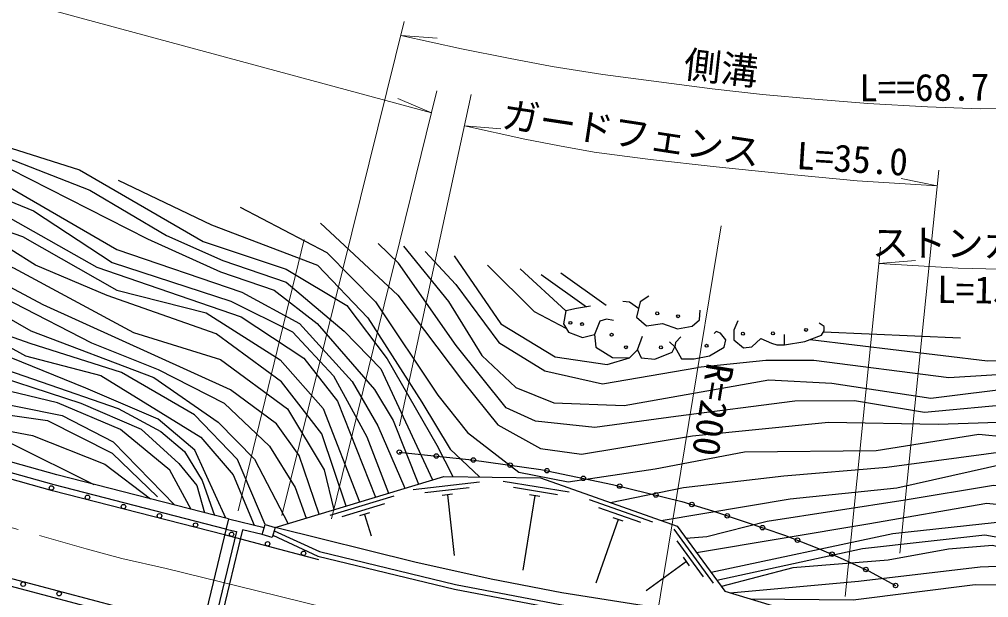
# Model space of a CAD drawing. Units: millimetres at full size, sheet at 1:1000; details may follow other scales. Extents: x 40000 to 680000, y 20000 to 380000.
# Drawn here: x 480910 to 546034, y 280412 to 319298 of the extents above; entities that cross this region are included whole.
import ezdxf
from ezdxf.enums import TextEntityAlignment as Align

# ---------------------------------------------------------------- set-up
doc = ezdxf.new("R2010")
doc.units = ezdxf.units.MM
doc.header["$LTSCALE"] = 1000
doc.linetypes.add('CHAIN', pattern=[18.5, 12, -1.5, 3.5, -1.5])
for name, color, linetype, lineweight in [('M-BGD', 7, 'Continuous', 25), ('M-BMK', 2, 'CHAIN', 13), ('M-STR-HTXT', 7, 'Continuous', 13), ('M-STR-STR1', 1, 'Continuous', 25)]:
    doc.layers.add(name, color=color, linetype=linetype, lineweight=lineweight)
doc.styles.add('ＭＳ ゴシック', font='')
doc.styles.get('ＭＳ ゴシック').set_extended_font_data('MS Gothic')

msp = doc.modelspace()

# ---------------------------------------------------------------- linework, layer by layer
at = {"layer": 'M-BGD'}
for p, q in [((514569, 302517), (517630, 299694)), ((517286, 302261), (520337, 300077)), ((515967, 302143), (519007, 299963)), ((534934, 298280), (544149, 297872)), ((511835, 288173), (507363, 287667)), ((517850, 287513), (513407, 288226)), ((506081, 287234), (501775, 285925)), ((511123, 287790), (508142, 287453)), ((510014, 287363), (509318, 287284)), ((509666, 287324), (510128, 283234)), ((517062, 287335), (514100, 287811)), ((515534, 287277), (514728, 282263)), ((515879, 287222), (515188, 287333)), ((505450, 286729), (502580, 285856)), ((523469, 285488), (519225, 286983)), ((504437, 286107), (503768, 285904)), ((504102, 286006), (504539, 284570)), ((522662, 285455), (519833, 286451)), ((494954, 285706), (497368, 285122)), ((521148, 285670), (519638, 281384)), ((521478, 285554), (520818, 285786)), ((495492, 284855), (493577, 276934)), ((495901, 284976), (493934, 276839)), ((501036, 282964), (494695, 284636)), ((494789, 285025), (495492, 284855)), ((497227, 284656), (495901, 284976)), ((527550, 281375), (524901, 285012)), ((526866, 281804), (525100, 284229)), ((525740, 282840), (523020, 280858)), ((525947, 282557), (525534, 283123))]:
    msp.add_line(p, q, dxfattribs=at)
for points in [[(428326, 312143), (431597, 312358), (442688, 316115), (448085, 317311), (452622, 317592), (457522, 316289), (463081, 314447), (467111, 313542), (471569, 313413), (484947, 309185), (493256, 304357), (498847, 302505), (502903, 300061), (505633, 296466), (508957, 290657), (510026, 288557)], [(429775, 311268), (434234, 312072), (442440, 314892), (447432, 316305), (452661, 316598), (455985, 315824), (461062, 313621), (467512, 312607), (473916, 311626), (480097, 309976), (485633, 307814), (490799, 304758), (494574, 303076), (498831, 301616), (502728, 298340), (505194, 295793), (508676, 288336)], [(431258, 310373), (437661, 312057), (446615, 315510), (449347, 315749), (461485, 312707), (480269, 309247), (489522, 304535), (494418, 302313), (498033, 301094), (500922, 298853), (504772, 294415), (506029, 292315), (507731, 288049)], [(432667, 309490), (443089, 312593), (448833, 314285), (459022, 312377), (471999, 309544), (479610, 308368), (487463, 303819), (495857, 300952), (499721, 298841), (503260, 294957), (504984, 291963), (506819, 287772)], [(433589, 308895), (439308, 310555), (444978, 312534), (450327, 313103), (456372, 312485), (466801, 309712), (470248, 309043), (478072, 307979), (481867, 306417), (487141, 302952), (495121, 300347), (499256, 298293), (502008, 295319), (504263, 291232), (505704, 287433)], [(434651, 307981), (442062, 309952), (446888, 311916), (452859, 311916), (476332, 306790), (480288, 305920), (486112, 302636), (495820, 299299), (500028, 296511), (502296, 293621), (504832, 287168)], [(435345, 307323), (441120, 308796), (446297, 310655), (452058, 310879), (468426, 307834), (475989, 306466), (481122, 304697), (487465, 301090), (493458, 299562), (498434, 296404), (501327, 293131), (503766, 286844)], [(502862, 286569), (501227, 291435), (498516, 294922), (494122, 298155), (486809, 300735), (481989, 302764), (478708, 304831), (475147, 305773), (452441, 309896), (447603, 309720), (441134, 307489), (439320, 306730), (436410, 306314)], [(437357, 305416), (444438, 307647), (448148, 308394), (455485, 308045), (465971, 306225), (476266, 304160), (480524, 302600), (488582, 298232), (494421, 296429), (498930, 293106), (501387, 289006), (502039, 286319)], [(487549, 308496), (493816, 305489), (500930, 302765), (504315, 299226), (507950, 293557), (509857, 290386), (511826, 288528)], [(501056, 286020), (499705, 289961), (498183, 292098), (495086, 294388), (482505, 300106), (477336, 302850), (475377, 303584), (467734, 305151), (451733, 307389), (447255, 307072), (442840, 306011), (440214, 304964), (438353, 304472)], [(439038, 303822), (444006, 305153), (447337, 306411), (451403, 306551), (459874, 305306), (469361, 304309), (475287, 302917), (485755, 297552), (490231, 295757), (494665, 293494), (497726, 290600), (499451, 287818), (500172, 285752)], [(495738, 306668), (501560, 303620), (504837, 300295), (509020, 294024), (511018, 291516), (514472, 288851), (517782, 288206), (523623, 289068), (529636, 290220), (538481, 290312), (545375, 291396), (548997, 291057), (551956, 289326)], [(439687, 303208), (447773, 305160), (452215, 305522), (459203, 304066), (466379, 304032), (472663, 302771), (476128, 301545), (481673, 298348), (489939, 295218), (494270, 292218), (496706, 289722), (498961, 285383)], [(501151, 305604), (506331, 300744), (510750, 294912), (513058, 292030), (515934, 290445), (518683, 290065), (526147, 291290), (535266, 292220), (542652, 292071), (548661, 292282), (550289, 291880), (552176, 289850)], [(497430, 285325), (495556, 289701), (492679, 292707), (487771, 295545), (481638, 297503), (479398, 298295), (474434, 301453), (465855, 302828), (449033, 304581), (440535, 302403)], [(552394, 290983), (549975, 293109), (547970, 293448), (541737, 292865), (537019, 293652), (533006, 293625), (525010, 292595), (519586, 291850), (515586, 292271), (513620, 293180), (510248, 297359), (506392, 302913), (505026, 304218)], [(506711, 304051), (509747, 300334), (511993, 296694), (514272, 294550), (516819, 293511), (521546, 293336), (531256, 295051), (535493, 294837), (542154, 293823), (548085, 294563), (550482, 293834), (552647, 291890)], [(508170, 303698), (510237, 301474), (513132, 297579), (516223, 295670), (520081, 294785), (526494, 295878)], [(441274, 301703), (452642, 302885), (473118, 300406), (476275, 299442), (481320, 296674), (486384, 295342), (493100, 291209), (495275, 288664), (496692, 285285)], [(510119, 303402), (513250, 298818), (516912, 296615), (520395, 296095), (521898, 296531)], [(512364, 302773), (515494, 299664), (517637, 298540)], [(494776, 285751), (492705, 290324), (490236, 292403), (485365, 294494), (480356, 296531), (476925, 298050), (468974, 300125), (459409, 301427), (449514, 301671), (441912, 301098)], [(494695, 284636), (483140, 287605), (469595, 291409), (461014, 293861), (437304, 300520)], [(443931, 300003), (451184, 300803), (457794, 300621), (466847, 299562), (471996, 298516), (487558, 293138), (490408, 291591), (492001, 290242), (493181, 288297), (494019, 285946)], [(522517, 299858), (521899, 300277), (521465, 300320)], [(523211, 300682), (522632, 300299), (522364, 299272), (523044, 298679), (524123, 298852), (525130, 298497), (526122, 298678), (526615, 299097), (526651, 299748)], [(445411, 299386), (452984, 299726), (462955, 299264), (466843, 298409), (471016, 297451), (477467, 295964), (485048, 293500), (489084, 291739), (491623, 289427), (492837, 287957), (493356, 286116)], [(519283, 300011), (518337, 299845), (517630, 299694), (517478, 298821), (517796, 298259), (518756, 297912), (519550, 298107)], [(492459, 286347), (491010, 288982), (487711, 291716), (483464, 293505), (464971, 297982), (456347, 298959), (448660, 298474)], [(520822, 299050), (520367, 299130), (519905, 299007), (519550, 298107), (519638, 297262), (520765, 296552), (521898, 296531), (522440, 297072), (522786, 298002)], [(529192, 299023), (528919, 298396), (528905, 297746), (529569, 297200), (530128, 297279), (530738, 297831), (531450, 297526), (531799, 297419), (532312, 297408), (532316, 298106)], [(525351, 297958), (525005, 297569), (524947, 297273), (525402, 296464), (526248, 296480), (527273, 296674), (528256, 297245), (528371, 297743), (528018, 298204), (527736, 298298), (527592, 298168)], [(532312, 297408), (533693, 297627), (534801, 298068), (534983, 298359), (534983, 298650), (534648, 298868)], [(452805, 297309), (459082, 297724), (466663, 296864), (474541, 294515), (483775, 292649), (487218, 290879), (491348, 286632)], [(534037, 297764), (545969, 296340), (550016, 296351), (551029, 296050)], [(522440, 297072), (522678, 296531), (523604, 296451), (524766, 296912), (524947, 297273), (524586, 297612)], [(455743, 296484), (461053, 296807), (465553, 296195), (472350, 293899), (478377, 292952), (482789, 292324), (487138, 290127), (490184, 287192)], [(552414, 293222), (549935, 294997), (548426, 295499), (543361, 295195), (534297, 296348), (531067, 296357), (526494, 295878)], [(461479, 294872), (467791, 294531), (475761, 292464), (481791, 291304), (486644, 289395), (489710, 287053)], [(493160, 278286), (474566, 283220), (453696, 288988), (435405, 294056)], [(465123, 293831), (471702, 292575), (480332, 290794), (485904, 288030)], [(506438, 290201), (511303, 289681), (515953, 289032), (520773, 288029), (525431, 286882), (527480, 286246), (529685, 285512), (532319, 284619), (534482, 283771), (536065, 283093), (537973, 282217), (539782, 281228)], [(520638, 286804), (525539, 287817), (532264, 288600), (539192, 289192), (547365, 290288), (548987, 290145), (550657, 289232), (551929, 288245)], [(524026, 285610), (532700, 287059), (539871, 287796), (547268, 289457), (549683, 289051), (551478, 287406)], [(498100, 285122), (509432, 288566), (515931, 288462), (525115, 285227), (528302, 280852), (536158, 278475)], [(551040, 286521), (548673, 287670), (546359, 287943), (540428, 286967), (531161, 285536), (527111, 284491), (525720, 284397)], [(526409, 283451), (537911, 285380), (545904, 286757), (549280, 286400), (551000, 285582)], [(550491, 284547), (547434, 285547), (539589, 284710), (527384, 282113)], [(497944, 284609), (500962, 283207), (510140, 280986), (519649, 279165), (525458, 278324), (533875, 277414), (538502, 277017), (546513, 276705), (552887, 276496)], [(498036, 284912), (501066, 283506), (510206, 281294), (519701, 279475), (525497, 278636), (533905, 277727), (538522, 277330), (546525, 277019), (552897, 276810)], [(535843, 278326), (530209, 278823), (522464, 279927), (517367, 280729), (512603, 281658), (507475, 282801), (498100, 285122)], [(527774, 281577), (537560, 283725), (545780, 284630), (550409, 283812)], [(550314, 282952), (546303, 283923), (543336, 283670), (539293, 282939), (532868, 282420), (528080, 281157)], [(528668, 280741), (537283, 281516), (545474, 282473), (550556, 282685)], [(550278, 280590), (548709, 281238), (545132, 281277), (536941, 280241), (530064, 280319)]]:
    msp.add_lwpolyline(points, dxfattribs=at)
msp.add_lwpolyline([(497896, 284452), (497227, 284656), (497430, 285325), (498100, 285122)], close=True, dxfattribs=at)
for centre, radius in [((523769, 299530), 100), ((517933, 298891), 100), ((525170, 299338), 100), ((518721, 298805), 100), ((531537, 298183), 100), ((533773, 298418), 100), ((520706, 298087), 100), ((529525, 298161), 100), ((521664, 297249), 100), ((524015, 297242), 100), ((527086, 297349), 100), ((506438, 290201), 150), ((508924, 289935), 150), ((511409, 289667), 150), ((513885, 289321), 150), ((516356, 288948), 150), ((518804, 288438), 150), ((483064, 287782), 150), ((521247, 287912), 150), ((485485, 287157), 150), ((523675, 287314), 150), ((487906, 286535), 150), ((526091, 286677), 150), ((490327, 285913), 150), ((528473, 285916), 150), ((492749, 285291), 150), ((530842, 285119), 150), ((495170, 284666), 150), ((497587, 284029), 150), ((533195, 284276), 150), ((500004, 283391), 150), ((535509, 283331), 150), ((537788, 282302), 150), ((481164, 281314), 150), ((539782, 281228), 150), ((483580, 280673), 150)]:
    msp.add_circle(centre, radius, dxfattribs=at)
at = {"layer": 'M-BMK'}
msp.add_lwpolyline([(464461, 289606), (485399, 283700), (487799, 283046), (490768, 282361), (496887, 280878), (505679, 278710)], dxfattribs=at)
at = {"layer": 'M-STR-HTXT'}
for p, q in [((506773, 319144), (498546, 285944)), ((506544, 318219), (508992, 318031)), ((508955, 314482), (501892, 285718)), ((508594, 313013), (506337, 313978)), ((511262, 314237), (506458, 291954)), ((510810, 312140), (513258, 311944)), ((542680, 309150), (540067, 283402)), ((542573, 308098), (540168, 308591)), ((528055, 305418), (523162, 275518)), ((500046, 304504), (495601, 286254)), ((538777, 303984), (536395, 280490)), ((538665, 302878), (541112, 303082))]:
    msp.add_line(p, q, dxfattribs=at)
for points in [[(445413, 330139), (451916, 328465), (470578, 323335), (485306, 319320), (508594, 313013)], [(506544, 318219), (510610, 317325), (513782, 316682), (516715, 316133), (520102, 315585), (523870, 315108), (527448, 314632), (530834, 314250), (534360, 313927), (537916, 313633), (541927, 313419), (545456, 313286), (549066, 313312), (553398, 313312), (558806, 313400)], [(510810, 312140), (514867, 311234), (517212, 310789), (519541, 310376), (521737, 310079), (523306, 309881), (527737, 309388), (532740, 308869), (537203, 308434), (542573, 308098)], [(538665, 302878), (543984, 302577), (548648, 302449), (553047, 302407)]]:
    msp.add_lwpolyline(points, dxfattribs=at)
at = {"layer": 'M-STR-STR1'}
msp.add_line((494954, 285706), (492878, 277120), dxfattribs=at)
for points in [[(494954, 285706), (483426, 288667), (469895, 292468), (461314, 294919), (437614, 301576)], [(494789, 285025), (483244, 287991), (469704, 291794), (461123, 294246), (437417, 300904)], [(493042, 277800), (474435, 282737), (453562, 288506), (435264, 293576)]]:
    msp.add_lwpolyline(points, dxfattribs=at)

# ---------------------------------------------------------------- texts
at = {"layer": 'M-STR-HTXT', "style": 'ＭＳ ゴシック'}
for s, rotation, p in [('側溝', 353.575, (525415, 314861)), ('L==68.7', 0.424, (537356, 313226)), ('ガードフェンス', 351.362, (513167, 311499)), ('L=35.0', 356.426, (533050, 308693)), ('ストンガード', 359.456, (538182, 302832)), ('L=15.5', 359.456, (542566, 299674)), ('R=200', 260.706, (526572, 296355))]:
    msp.add_text(s, height=1833, rotation=rotation, dxfattribs=at).set_placement(p, align=Align.BOTTOM_LEFT)

doc.saveas('drawing.dxf')
